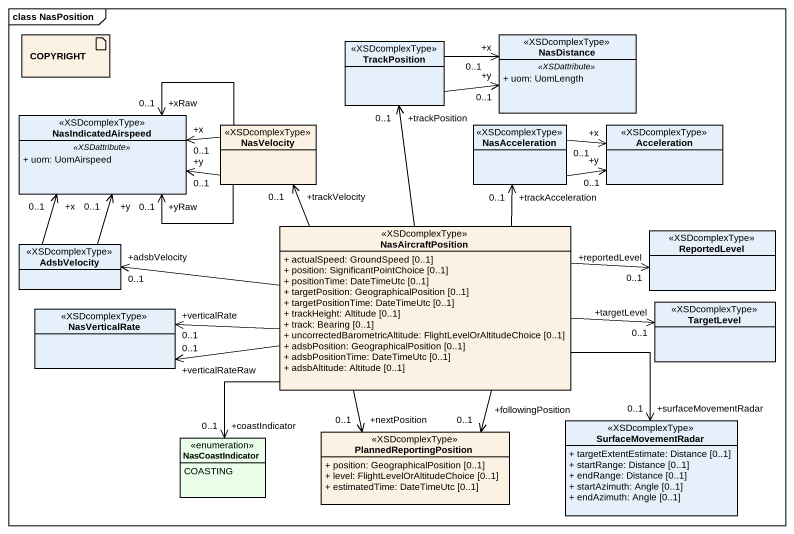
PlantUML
@startuml
mainframe class NasPosition
allowmixing
hide circle
hide empty members
skinparam classAttributeIconSize 0
artifact COPYRIGHT #FCF2E3
class TrackPosition <<XSDcomplexType>>
class NasDistance <<XSDcomplexType>> {
  .. <<XSDattribute>> ..
  + uom: UomLength
}
class NasIndicatedAirspeed <<XSDcomplexType>> {
  .. <<XSDattribute>> ..
  + uom: UomAirspeed
}
class NasVelocity <<XSDcomplexType>> #FCF2E3
class NasAcceleration <<XSDcomplexType>>
class Acceleration <<XSDcomplexType>>
class NasAircraftPosition <<XSDcomplexType>> #FCF2E3 {
  + actualSpeed: GroundSpeed [0..1]
  + position: SignificantPointChoice [0..1]
  + positionTime: DateTimeUtc [0..1]
  + targetPosition: GeographicalPosition [0..1]
  + targetPositionTime: DateTimeUtc [0..1]
  + trackHeight: Altitude [0..1]
  + track: Bearing [0..1]
  + uncorrectedBarometricAltitude: FlightLevelOrAltitudeChoice [0..1]
  + adsbPosition: GeographicalPosition [0..1]
  + adsbPositionTime: DateTimeUtc [0..1]
  + adsbAltitude: Altitude [0..1]
}
class ReportedLevel <<XSDcomplexType>>
class AdsbVelocity <<XSDcomplexType>>
class NasVerticalRate <<XSDcomplexType>>
class TargetLevel <<XSDcomplexType>>
class PlannedReportingPosition <<XSDcomplexType>> #FCF2E3 {
  + position: GeographicalPosition [0..1]
  + level: FlightLevelOrAltitudeChoice [0..1]
  + estimatedTime: DateTimeUtc [0..1]
}
class SurfaceMovementRadar <<XSDcomplexType>> {
  + targetExtentEstimate: Distance [0..1]
  + startRange: Distance [0..1]
  + endRange: Distance [0..1]
  + startAzimuth: Angle [0..1]
  + endAzimuth: Angle [0..1]
}
enum NasCoastIndicator #E9FFE9 {
  COASTING
}
TrackPosition -right-> "+y\n0..1" NasDistance
TrackPosition -right-> "+x\n0..1" NasDistance
NasVelocity -left-> "+y\n0..1" NasIndicatedAirspeed
NasVelocity -left-> "+x\n0..1" NasIndicatedAirspeed
NasVelocity -left-> "+xRaw\n0..1" NasIndicatedAirspeed
NasVelocity -left-> "+yRaw\n0..1" NasIndicatedAirspeed
NasAcceleration -right-> "+y\n0..1" Acceleration
NasAcceleration -right-> "+x\n0..1" Acceleration
NasAircraftPosition -up-> "+trackPosition\n0..1" TrackPosition
NasAircraftPosition -up-> "+trackVelocity\n0..1" NasVelocity
NasAircraftPosition -up-> "+trackAcceleration\n0..1" NasAcceleration
NasAircraftPosition -right-> "+reportedLevel\n0..1" ReportedLevel
NasAircraftPosition -left-> "+adsbVelocity\n0..1" AdsbVelocity
NasAircraftPosition -left-> "+verticalRate\n0..1" NasVerticalRate
NasAircraftPosition -left-> "+verticalRateRaw\n0..1" NasVerticalRate
NasAircraftPosition -right-> "+targetLevel\n0..1" TargetLevel
NasAircraftPosition --> "+nextPosition\n0..1" PlannedReportingPosition
NasAircraftPosition --> "+followingPosition\n0..1" PlannedReportingPosition
NasAircraftPosition --> "+surfaceMovementRadar\n0..1" SurfaceMovementRadar
NasAircraftPosition --> "+coastIndicator\n0..1" NasCoastIndicator
AdsbVelocity -up-> "+x\n0..1" NasIndicatedAirspeed
AdsbVelocity -up-> "+y\n0..1" NasIndicatedAirspeed
@enduml
